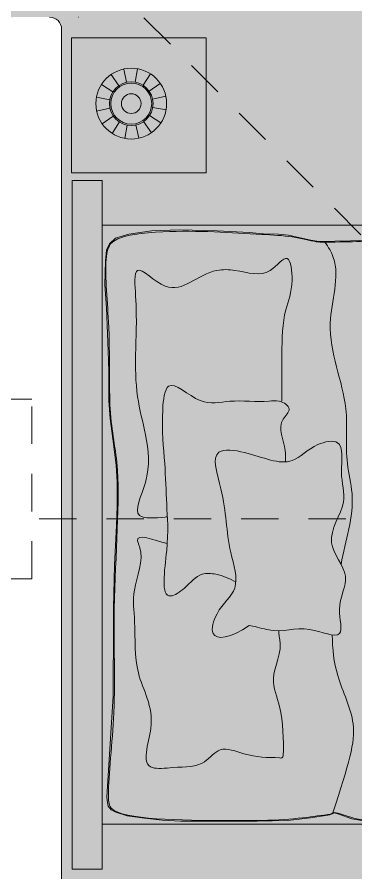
# Model space of a CAD drawing. Header units: metres. Extents: x 113 to 2416, y -346 to 476.
# Drawn here: x 223.963 to 225.096, y -165.411 to -162.553 of the extents above; entities that cross this region are included whole.
import ezdxf

# ---------------------------------------------------------------- set-up
doc = ezdxf.new("R2010")
doc.units = ezdxf.units.M
doc.linetypes.add('0', pattern=[0])
doc.linetypes.add('HIDDEN2', pattern=[0.1875, 0.125, -0.0625])
doc.layers.get('0').update_dxf_attribs({"color": 250, "linetype": '0', "lineweight": 20})
for name, color, linetype, lineweight in [('A-ANNO-TEXT', 251, 'Continuous', 13), ('A-WALL', 250, 'Continuous', 20), ('baños', 140, 'Continuous', 0), ('MOBILIARIOS', 252, 'Continuous', 0), ('SE-3', 253, 'Continuous', 5)]:
    doc.layers.add(name, color=color, linetype=linetype, lineweight=lineweight)
doc.layers.add('Techos 1', color=7, linetype='HIDDEN2', lineweight=9, true_color=0x42391a)
doc.styles.get("Standard").update_dxf_attribs({"font": 'arial.ttf', "height": 0.1875})

# ---------------------------------------------------------------- blocks, each defined once
blk = doc.blocks.new('A$Cb50f4bf1')
at = {"layer": 'MOBILIARIOS'}
for p, q in [((0.45, 0.45), (0, 0.45)), ((0, 0.45), (0, 0)), ((0.45, 0), (0.45, 0.45)), ((0.1635, 0.348), (0.1893, 0.3107)), ((0.2058, 0.3663), (0.2154, 0.322)), ((0.2519, 0.3671), (0.2438, 0.3224)), ((0.2948, 0.3501), (0.2703, 0.312)), ((0.1314, 0.3148), (0.1695, 0.2902)), ((0.328, 0.318), (0.2907, 0.2922)), ((0.1144, 0.2719), (0.1591, 0.2638)), ((0.3463, 0.2757), (0.302, 0.2661)), ((0.1152, 0.2258), (0.1595, 0.2353)), ((0.3471, 0.2296), (0.3025, 0.2377)), ((0.1335, 0.1834), (0.1708, 0.2092)), ((0.3301, 0.1867), (0.292, 0.2112)), ((0.1667, 0.1514), (0.1913, 0.1895)), ((0.2096, 0.1344), (0.2177, 0.179)), ((0.2557, 0.1352), (0.2462, 0.1795)), ((0.2981, 0.1535), (0.2723, 0.1908)), ((0, 0), (0.45, 0))]:
    blk.add_line(p, q, dxfattribs=at)
for radius in [0.1182, 0.0729, 0.0684, 0.0328]:
    blk.add_circle((0.2308, 0.2507), radius, dxfattribs=at)
blk = doc.blocks.new('PL BASE 2N NASAS 09')
at = {"layer": 'A-WALL'}
blk.add_line((174.1475, -23.8967), (174.1475, -20.5758), dxfattribs=at)
at = {"layer": 'A-WALL', "linetype": 'HIDDEN2'}
for p, q in [((174.0475, -21.8113), (173.9475, -21.8113)), ((174.0475, -22.4113), (174.0475, -21.8113)), ((174.0475, -22.4113), (173.9475, -22.4113))]:
    blk.add_line(p, q, dxfattribs=at)
at = {"layer": 'A-WALL'}
blk.add_arc((174.1075, -20.5758), 0.04, 0, 90, dxfattribs=at)
at = {"layer": 'Techos 1'}
for p in [(172.1943, -18.3117), (163.9475, -22.2118)]:
    blk.add_line(p, (176.0975, -22.2118), dxfattribs=at)
at = {"layer": 'baños', "linetype": 'Continuous', "flags": 8}
for tag, p in [('MODELNUMBER', (167.1329, -5.6306, 0)), ('TRADENAME', (167.1329, -5.6307, 0)), ('PRODUCT', (167.1329, -5.6307, 0)), ('MATERIAL', (167.1329, -5.6307, 0)), ('MODELNUMBER', (168.3076, -5.6306, 0)), ('TRADENAME', (168.3076, -5.6307, 0)), ('PRODUCT', (168.3076, -5.6307, 0)), ('MATERIAL', (168.3076, -5.6307, 0))]:
    blk.add_attdef(tag, p, '', height=0.0000254, rotation=180.0001, dxfattribs=at)
at = {"layer": 'baños', "linetype": 'Continuous'}
for tag, p, rotation in [('MODELNUMBER', (169.2428, -19.7065), 180.0001), ('TRADENAME', (169.2428, -19.7064), 180.0001), ('MATERIAL', (169.243, -19.7063), 180.0001), ('PRODUCT', (169.243, -19.7064), 180.0001), ('MODELNUMBER', (169.9524, -19.7065), 179.9999), ('MATERIAL', (169.9524, -19.7063), 179.9999), ('TRADENAME', (169.9524, -19.7064), 179.9999), ('PRODUCT', (169.9524, -19.7064), 179.9999)]:
    blk.add_attdef(tag, p, '', height=0.0000254, rotation=rotation, dxfattribs=at)
blk = doc.blocks.new('PL MUEBLES 2N NASAS 09')
at = {"layer": 'A-ANNO-TEXT'}
blk.add_line((224.1188, 42.1812), (224.1194, 42.1812), dxfattribs=at)
at = {"layer": 'MOBILIARIOS'}
for points in [[(224.0973, 41.6361), (224.1973, 41.6361), (224.1973, 39.3361), (224.0973, 39.3361)], [(224.1973, 41.4861), (226.1973, 41.4861), (226.1973, 39.4861), (224.1973, 39.4861)]]:
    blk.add_lwpolyline(points, close=True, dxfattribs=at)
blk.add_lwpolyline([(225.0654, 39.4983), (225.0316, 39.5041), (224.989, 39.5192), (224.974, 39.5234), (224.9589, 39.5167), (224.8937, 39.5075), (224.8181, 39.4983), (224.7153, 39.4966), (224.5469, 39.4958), (224.4588, 39.4966), (224.3977, 39.4999), (224.3384, 39.5058), (224.2807, 39.5142), (224.2429, 39.5259), (224.227, 39.5343), (224.2178, 39.546), (224.2145, 39.5652), (224.2134, 39.5776), (224.2291, 39.825), (224.2339, 39.9132), (224.2348, 40.1575), (224.2348, 40.2088), (224.2386, 40.3514), (224.2452, 40.483), (224.2471, 40.5486), (224.2471, 40.6284), (224.2443, 40.6845), (224.2329, 40.7728), (224.2243, 40.8407), (224.2195, 40.8996), (224.2195, 40.9956), (224.2186, 41.0336), (224.2167, 41.0954), (224.212, 41.2104), (224.2063, 41.2874), (224.2082, 41.3675), (224.212, 41.4027), (224.2215, 41.4245), (224.2424, 41.4426), (224.2861, 41.4568), (224.3625, 41.4673), (224.4555, 41.4711), (224.582, 41.4673), (224.6884, 41.4616), (224.7362, 41.4578), (224.7865, 41.4559), (224.8197, 41.453), (224.8596, 41.4445), (224.8947, 41.4368), (224.9213, 41.4321), (225.0273, 41.434), (225.1434, 41.4388)], dxfattribs=at)
blk.add_arc((224.7938, 39.7163), 0.00932, 244.4366, 348.7327, dxfattribs=at)
for points, knots in [([(224.9437, 41.4298), (224.9437, 41.4298), (224.9437, 41.4298), (224.9437, 41.4298), (224.942, 41.4298), (224.9072, 41.4298), (224.8373, 41.4502), (224.6654, 41.4583), (224.4583, 41.4741), (224.2276, 41.4502), (224.2019, 41.3647), (224.2276, 41.1148), (224.215, 40.8436), (224.2679, 40.6546), (224.2276, 40.2331), (224.2462, 39.8714), (224.2127, 39.5969), (224.2276, 39.4983), (224.62, 39.4983), (224.8064, 39.4983), (224.9482, 39.5181), (224.9615, 39.5181), (224.977, 39.53), (225.0473, 39.4983), (225.112, 39.4983), (225.2329, 39.4983)], [2.895366, 2.895366, 2.895366, 2.895366, 2.896475, 3.053535, 3.138588, 3.190252, 3.29358, 3.393683, 3.686394, 3.848283, 3.942303, 4.166996, 4.499824, 4.847407, 5.433591, 5.797126, 6.093613, 6.186669, 6.495546, 6.666013, 6.828452, 7.059973, 7.190877, 7.299822, 7.383928, 7.383928, 7.383928, 7.383928]), ([(226.1717, 40.7543), (226.1717, 40.8862), (226.1717, 41.0819), (226.1925, 41.3784), (226.0613, 41.4502), (225.784, 41.4325), (225.5578, 41.4502), (225.1328, 41.4376), (225.036, 41.4298), (224.9437, 41.4298)], [0, 0, 0, 0, 0.418295, 0.63409, 0.877661, 1.085184, 1.239382, 1.462689, 1.680419, 1.680419, 1.680419, 1.680419]), ([(224.9961, 40.3537), (225.011, 40.433), (225.0503, 40.5444), (225.0049, 40.7204), (225.0316, 40.9021), (224.9221, 41.1339), (225.0019, 41.3335), (224.9534, 41.4132), (224.942, 41.4298)], [0.780746, 0.780746, 0.780746, 0.780746, 1.031047, 1.138144, 1.338216, 1.638789, 1.87051, 1.932727, 1.932727, 1.932727, 1.932727]), ([(224.7979, 40.8984), (224.7976, 40.9461), (224.797, 41.0568), (224.801, 41.1964), (224.8402, 41.2793), (224.8226, 41.4092), (224.7494, 41.3026), (224.6691, 41.336), (224.5311, 41.3422), (224.4372, 41.2206), (224.2987, 41.3813), (224.3156, 41.1913), (224.3078, 41.08), (224.3091, 40.9178), (224.3472, 40.7793), (224.3633, 40.6432), (224.2829, 40.499), (224.3784, 40.5091), (224.4131, 40.5121), (224.4156, 40.5124)], [0, 0, 0, 0, 0.152599, 0.305824, 0.413498, 0.490111, 0.57095, 0.695693, 0.751084, 0.933009, 1.04478, 1.135217, 1.336369, 1.489125, 1.623798, 1.783333, 1.909904, 2.000264, 2.007333, 2.007333, 2.007333, 2.007333]), ([(224.6443, 40.2945), (224.6234, 40.3059), (224.5878, 40.3221), (224.5183, 40.3265), (224.4833, 40.2785), (224.3855, 40.2142), (224.4234, 40.4276), (224.412, 40.546), (224.4083, 40.7048), (224.3927, 40.8159), (224.4112, 40.9939), (224.5242, 40.8764), (224.6329, 40.9077), (224.7246, 40.8921), (224.7908, 40.9037), (224.8374, 40.8734), (224.7744, 40.8209), (224.8122, 40.756), (224.8107, 40.7084), (224.8099, 40.696)], [0.032571, 0.032571, 0.032571, 0.032571, 0.107712, 0.156224, 0.235226, 0.291111, 0.451247, 0.617718, 0.770472, 0.95788, 1.036962, 1.155398, 1.259301, 1.397905, 1.433881, 1.478271, 1.518706, 1.629903, 1.669516, 1.669516, 1.669516, 1.669516]), ([(224.6887, 40.1492), (224.7037, 40.1482), (224.7977, 40.1162), (224.859, 40.1613), (225.0153, 40.09), (224.9746, 40.223), (225.04, 40.3156), (224.9264, 40.4316), (225.0256, 40.5566), (224.9867, 40.6474), (225.012, 40.7772), (224.8986, 40.7555), (224.8223, 40.6675), (224.7079, 40.7263), (224.5492, 40.747), (224.6164, 40.5601), (224.6084, 40.4354), (224.6652, 40.2693), (224.581, 40.2101), (224.549, 40.0937), (224.6262, 40.1078), (224.6887, 40.1492)], [0.483205, 0.483205, 0.483205, 0.483205, 0.53364, 0.686105, 0.79098, 0.874215, 0.993951, 1.121456, 1.272938, 1.391058, 1.496021, 1.56567, 1.671481, 1.841411, 1.931504, 2.070402, 2.301906, 2.427526, 2.537167, 2.607901, 2.719001, 2.719001, 2.719001, 2.719001]), ([(224.7898, 39.7079), (224.751, 39.7085), (224.6861, 39.7095), (224.5921, 39.753), (224.5341, 39.6748), (224.4605, 39.6794), (224.3132, 39.6616), (224.3948, 39.8456), (224.3004, 39.9799), (224.3109, 40.1413), (224.2938, 40.2816), (224.3419, 40.3691), (224.3008, 40.4639), (224.3682, 40.4344), (224.415, 40.4232)], [0, 0, 0, 0, 0.125513, 0.209774, 0.279098, 0.385114, 0.440556, 0.579971, 0.776155, 0.956632, 1.067828, 1.221054, 1.242986, 1.352802, 1.352802, 1.352802, 1.352802]), ([(224.8029, 39.7144), (224.8033, 39.7694), (224.8039, 39.8558), (224.7505, 39.9877), (224.8036, 40.0592), (224.7884, 40.1153), (224.7874, 40.1322)], [0, 0, 0, 0, 0.1739603, 0.2732689, 0.4204064, 0.4281347, 0.4281347, 0.4281347, 0.4281347]), ([(224.9682, 39.5235), (225.022, 39.6904), (225.0629, 39.8128), (224.978, 39.9706), (224.9667, 40.072), (224.9667, 40.118)], [0.0005696, 0.0005696, 0.0005696, 0.0005696, 0.2116189, 0.3895346, 0.5346505, 0.5346505, 0.5346505, 0.5346505])]:
    blk.add_open_spline(points, degree=3, knots=knots, dxfattribs=at)
blk.add_blockref('PL BASE 2N NASAS 09', (49.9143, 62.717))
at = {"layer": 'MOBILIARIOS', "rotation": 89.99999999999993}
blk.add_blockref('A$Cb50f4bf1', (224.5453, 41.6615), dxfattribs=at)

msp = doc.modelspace()

# ---------------------------------------------------------------- hatches: boundary and pattern name
at = {"layer": 'SE-3', "true_color": 0xffc78f, "transparency": 33554483}
h = msp.add_hatch(color=31, dxfattribs=at)
h.dxf.hatch_style = 1
edge = h.paths.add_edge_path()
edge.add_arc((218.5718, -161.4687), 0.04, 0, 90, ccw=False)
edge.add_line((218.6118, -161.4687), (218.6118, -162.3287))
edge.add_line((218.6118, -162.3287), (218.6118, -163.3887))
edge.add_arc((218.5718, -163.3887), 0.04, 270, 360, ccw=False)
edge.add_line((218.5718, -163.4287), (218.4502, -163.4288))
edge.add_arc((218.4518, -163.4687), 0.04, 92.3972, 177.4822)
edge.add_line((218.4119, -163.467), (218.4118, -163.5387))
edge.add_arc((218.4518, -163.5387), 0.04, 180, 270)
edge.add_line((218.4518, -163.5787), (217.4218, -163.5778))
edge.add_line((217.4218, -163.5778), (217.4501, -163.5661))
edge.add_line((217.4501, -163.5661), (217.4618, -163.5378))
edge.add_line((217.4618, -163.5378), (217.4617, -163.4651))
edge.add_arc((217.4218, -163.4678), 0.04, 3.9348, 90)
edge.add_line((217.4218, -163.4278), (216.7118, -163.4287))
edge.add_line((216.7118, -163.4287), (216.7118, -163.3787))
edge.add_line((216.7118, -163.3787), (216.7118, -161.4987))
edge.add_arc((216.7818, -161.4987), 0.07, 90, 180, ccw=False)
edge.add_line((216.7818, -161.4287), (217.4218, -161.4287))
edge.add_line((217.4218, -161.4287), (217.4618, -161.3887))
edge.add_line((217.4618, -161.3887), (217.4618, -161.2687))
edge.add_line((217.4618, -161.2687), (217.4218, -161.2287))
edge.add_line((217.4218, -161.2287), (218.4518, -161.2287))
edge.add_line((218.4518, -161.2287), (218.4118, -161.2687))
edge.add_line((218.4118, -161.2687), (218.4118, -161.3887))
edge.add_line((218.4118, -161.3887), (218.4499, -161.4287))
edge.add_line((218.4499, -161.4287), (218.5718, -161.4287))
edge = h.paths.add_edge_path()
edge.add_line((221.6718, -163.5787), (216.7518, -163.5778))
edge.add_arc((216.7518, -163.6178), 0.04, 90, 180)
edge.add_line((216.7118, -163.6178), (216.7118, -166.9787))
edge.add_arc((216.7618, -166.9787), 0.05, 180, 270)
edge.add_line((216.7618, -167.0287), (221.6618, -167.0287))
edge.add_arc((221.6618, -166.9787), 0.05, 270, 360)
edge.add_line((221.7118, -166.9787), (221.7118, -163.6187))
edge.add_arc((221.6718, -163.6187), 0.04, 360, 450)
edge = h.paths.add_edge_path()
edge.add_arc((218.8018, -161.4687), 0.04, 90, 180)
edge.add_line((218.7618, -161.4687), (218.7618, -162.3287))
edge.add_arc((218.7118, -162.3287), 0.05, 270, 360, ccw=False)
edge.add_line((218.7118, -162.3787), (218.6618, -162.3787))
edge.add_arc((218.6618, -162.3287), 0.05, 180, 270, ccw=False)
edge.add_line((218.6118, -162.3287), (218.6119, -163.3172))
edge.add_arc((218.6518, -163.3187), 0.04, 90, 177.7727, ccw=False)
edge.add_line((218.6518, -163.2787), (218.7218, -163.2787))
edge.add_arc((218.7218, -163.3187), 0.04, 0, 90, ccw=False)
edge.add_line((218.7618, -163.3187), (218.7618, -163.3887))
edge.add_arc((218.8018, -163.3887), 0.04, 180, 270)
edge.add_line((218.8018, -163.4287), (221.6418, -163.4287))
edge.add_arc((221.6418, -163.3587), 0.07, 270, 360)
edge.add_line((221.7118, -163.3587), (221.7118, -161.4687))
edge.add_arc((221.6718, -161.4687), 0.04, 0, 90)
edge.add_line((221.6718, -161.4287), (218.8018, -161.4287))
edge = h.paths.add_edge_path()
edge.add_line((221.8618, -161.4687), (221.8618, -161.4987))
edge.add_line((221.8618, -161.4987), (221.8618, -163.3787))
edge.add_arc((221.9118, -163.3787), 0.05, 180, 270)
edge.add_line((221.9118, -163.4287), (223.8718, -163.4287))
edge.add_arc((223.8718, -163.3887), 0.04, 270, 360)
edge.add_line((223.9118, -163.3887), (223.9118, -162.5928))
edge.add_arc((223.9518, -162.5928), 0.04, 90, 180, ccw=False)
edge.add_line((223.9518, -162.5528), (224.0718, -162.5528))
edge.add_arc((224.0718, -162.5928), 0.04, 0, 90, ccw=False)
edge.add_line((224.1118, -162.5928), (224.1111, -161.5705))
edge.add_arc((224.0718, -161.5628), 0.04, 270, 348.9301, ccw=False)
edge.add_line((224.0718, -161.6028), (223.9518, -161.6028))
edge.add_arc((223.9518, -161.5628), 0.04, 180, 270, ccw=False)
edge.add_line((223.9118, -161.5628), (223.9118, -161.4687))
edge.add_arc((223.8718, -161.4687), 0.04, 0, 90)
edge.add_line((223.8718, -161.4287), (222.9713, -161.4283))
edge.add_arc((222.9768, -161.3887), 0.04, 180, 262.1166, ccw=False)
edge.add_line((222.9368, -161.3887), (222.9368, -161.2671))
edge.add_arc((222.9768, -161.2671), 0.04, 94.5466, 180, ccw=False)
edge.add_line((222.9736, -161.2272), (221.9468, -161.2287))
edge.add_arc((221.9468, -161.2687), 0.04, 0, 90, ccw=False)
edge.add_line((221.9868, -161.2687), (221.9868, -161.3887))
edge.add_arc((221.9468, -161.3887), 0.04, -90, 0, ccw=False)
edge.add_line((221.9468, -161.4287), (221.905, -161.4287))
edge.add_arc((221.902, -161.4688), 0.0402, 85.713, 179.8867)
h = msp.add_hatch(color=31, dxfattribs=at)
h.dxf.hatch_style = 1
edge = h.paths.add_edge_path()
edge.add_arc((229.3218, -166.9887), 0.04, -90, 0, ccw=False)
edge.add_line((229.3218, -167.0287), (224.1518, -167.0287))
edge.add_arc((224.1518, -166.9887), 0.04, 180, 270, ccw=False)
edge.add_line((224.1118, -166.9887), (224.1118, -161.4687))
edge.add_arc((224.1518, -161.4687), 0.04, 90, 180, ccw=False)
edge.add_line((224.1518, -161.4287), (229.3218, -161.4287))
edge.add_arc((229.3218, -161.4687), 0.04, 0, 90, ccw=False)
edge.add_line((229.3618, -161.4687), (229.3618, -162.3887))
edge.add_arc((229.4018, -162.3887), 0.04, 180, 270)
edge.add_line((229.4018, -162.4287), (229.5218, -162.4287))
edge.add_arc((229.5218, -162.3887), 0.04, 270.033, 359.967)
edge.add_line((229.5618, -162.3887), (229.5618, -166.0687))
edge.add_arc((229.5218, -166.0687), 0.04, 0.0264, 89.9736)
edge.add_line((229.5218, -166.0287), (229.4018, -166.0287))
edge.add_arc((229.4018, -166.0687), 0.04, 90, 180)
edge.add_line((229.3618, -166.0687), (229.3618, -166.9887))

# ---------------------------------------------------------------- block references
msp.add_blockref('PL MUEBLES 2N NASAS 09', (0.05, -204.734))

doc.saveas('drawing.dxf')
